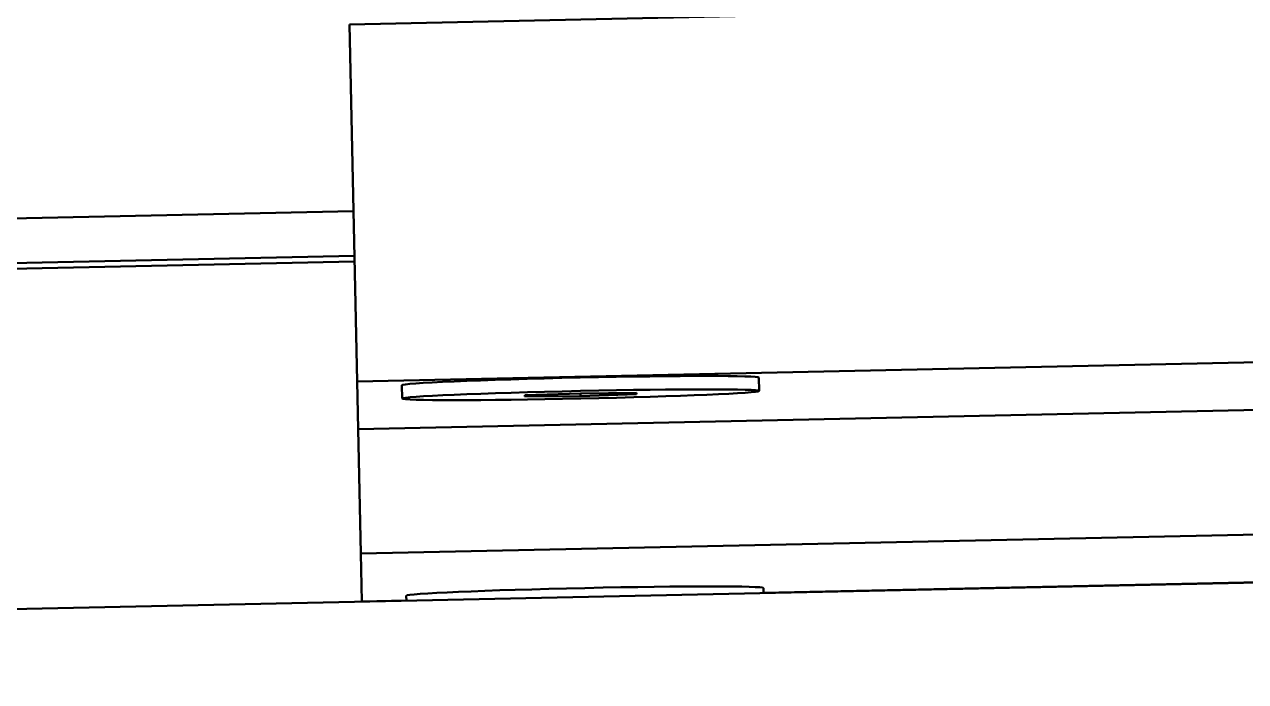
# Model space of a CAD drawing. Header units: millimetres. Extents: x 0 to 2625, y 0 to 1856.
# Drawn here: x 1701.51 to 1728.86, y 1311.78 to 1326.51 of the extents above; entities that cross this region are included whole.
import ezdxf

# ---------------------------------------------------------------- set-up
doc = ezdxf.new("R2010")
doc.units = ezdxf.units.MM
doc.header["$LTSCALE"] = 6.25
doc.layers.add('Visible (ISO)', color=7, linetype='Continuous', lineweight=50)

msp = doc.modelspace()

# ---------------------------------------------------------------- linework, layer by layer
at = {"layer": 'Visible (ISO)'}
for p, q in [((1708.789, 1326.505), (1774.774, 1327.921)), ((1708.961, 1318.509), (1708.789, 1326.505)), ((1708.879, 1322.322), (1625.13, 1320.525)), ((1625.152, 1319.526), (1708.901, 1321.322)), ((1708.903, 1321.193), (1625.154, 1319.397)), ((1708.961, 1318.509), (1774.946, 1319.924)), ((1708.984, 1317.437), (1774.969, 1318.852)), ((1717.968, 1318.295), (1717.961, 1318.595)), ((1708.984, 1317.437), (1708.961, 1318.509)), ((1709.969, 1318.123), (1709.963, 1318.423)), ((1712.718, 1318.198), (1713.968, 1318.24)), ((1712.719, 1318.167), (1712.718, 1318.198)), ((1713.969, 1318.178), (1712.719, 1318.167)), ((1713.968, 1318.24), (1715.218, 1318.251)), ((1713.969, 1318.178), (1713.968, 1318.24)), ((1715.218, 1318.22), (1713.969, 1318.178)), ((1715.218, 1318.251), (1715.218, 1318.22)), ((1709.044, 1314.65), (1708.984, 1317.437)), ((1775.028, 1316.065), (1709.044, 1314.65)), ((1775.052, 1314.988), (1625.601, 1311.783)), ((1775.051, 1314.993), (1718.065, 1313.771)), ((1709.067, 1313.578), (1709.044, 1314.65)), ((1710.066, 1313.594), (1710.064, 1313.707)), ((1718.065, 1313.766), (1718.062, 1313.878)), ((1710.066, 1313.6), (1709.067, 1313.578))]:
    msp.add_line(p, q, dxfattribs=at)
for centre in [(1713.962, 1318.509), (1714.063, 1313.793)]:
    msp.add_ellipse(centre, major_axis=(-3.999, -0.086), ratio=0.021443, start_param=3.141593, end_param=6.283185, dxfattribs=at)
msp.add_ellipse((1713.968, 1318.209), major_axis=(-3.999, -0.086), ratio=0.021443, dxfattribs=at)

doc.saveas('drawing.dxf')
